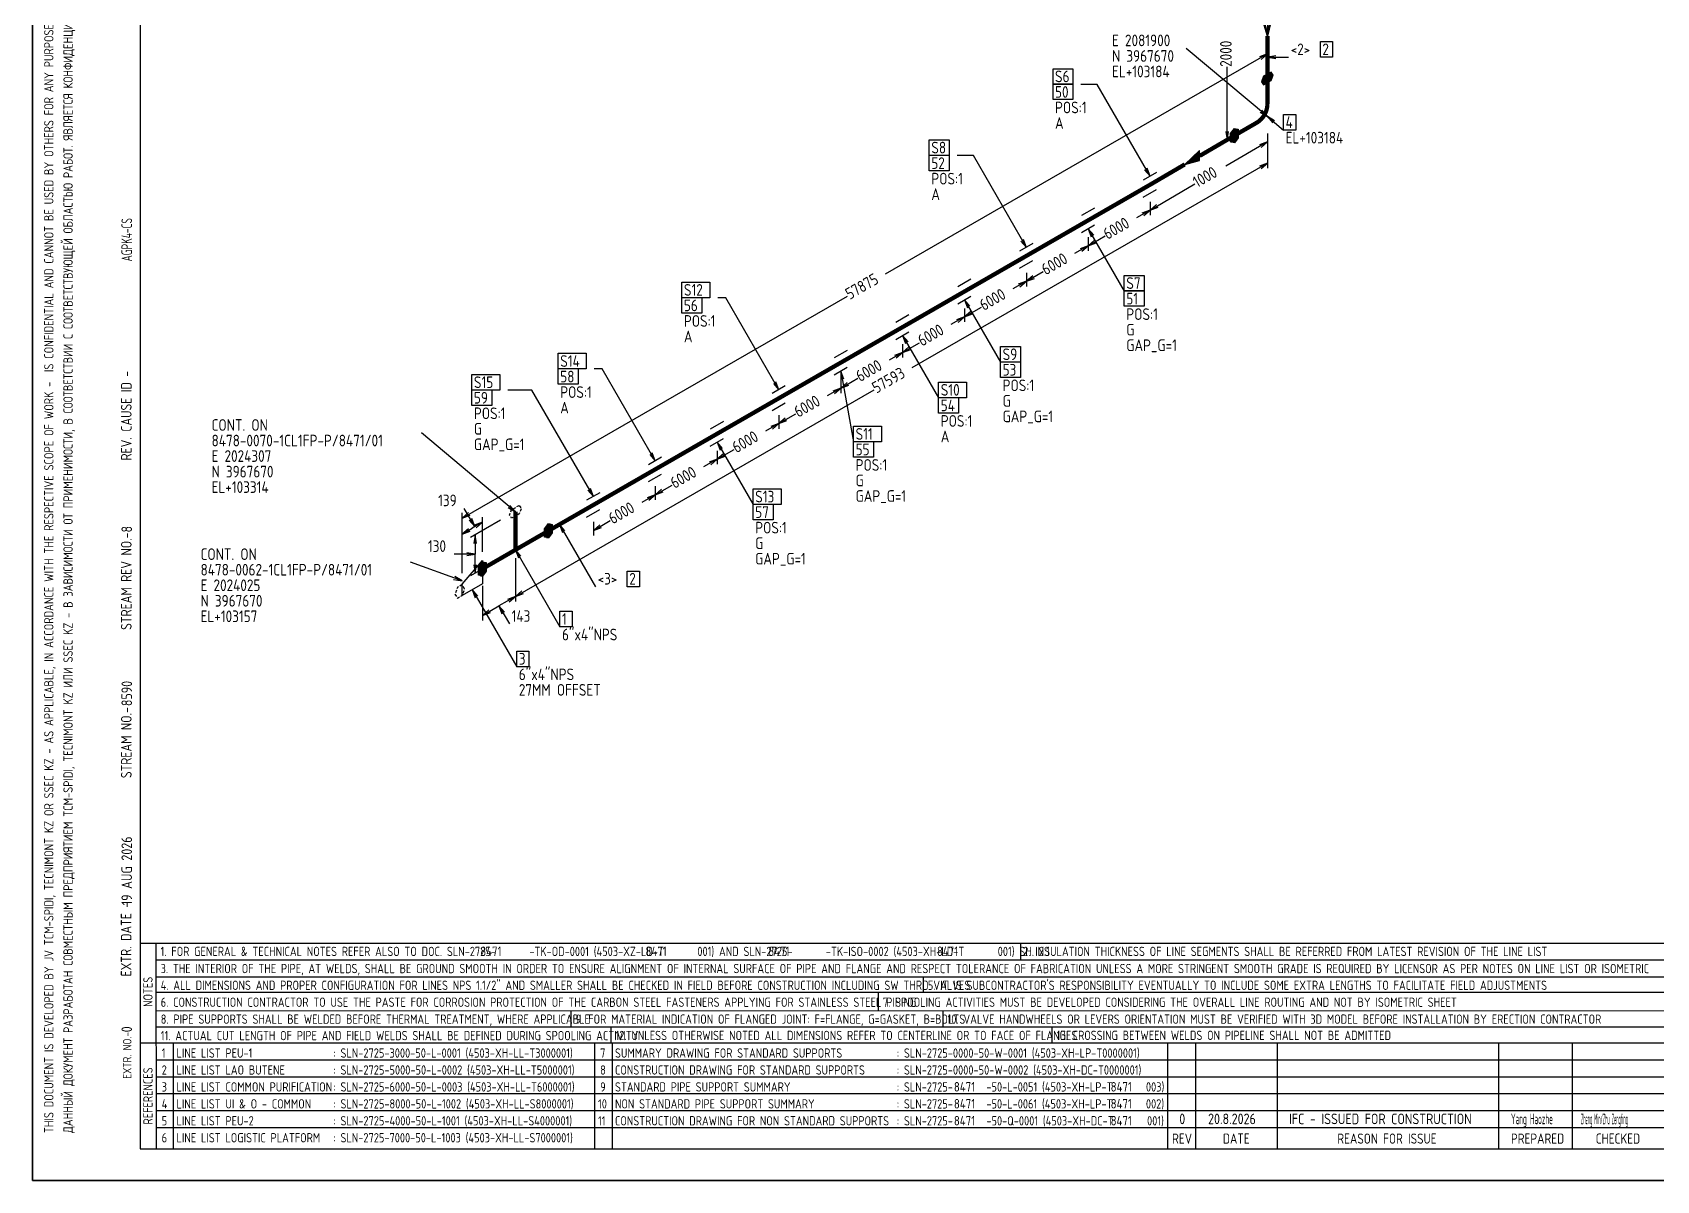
# Model space of a CAD drawing. Extents: x 0 to 594, y 0 to 420.
# Drawn here: x 0 to 383.4, y 0 to 271 of the extents above; entities that cross this region are included whole.
import ezdxf

# ---------------------------------------------------------------- set-up
doc = ezdxf.new("R2010")
doc.units = 0
doc.header["$MEASUREMENT"] = 0
doc.linetypes.add('BORDER_2012_SLN$0$8001.Solid', pattern=[0])
doc.linetypes.add('GT100', pattern=[1, 0.666667, -0.333333])
for name, color, linetype, lineweight in [('BORDER_2012_SLN$0$BG_01', 7, 'BORDER_2012_SLN$0$8001.Solid', 25), ('BORDER_2012_SLN$0$BG_02', 7, 'BORDER_2012_SLN$0$8001.Solid', 25), ('BORDER_2012_SLN$0$BG_Level_1', 7, 'BORDER_2012_SLN$0$8001.Solid', 25), ('BORDER_2012_SLN$0$Level_1', 7, 'BORDER_2012_SLN$0$8001.Solid', 25), ('BORDER_2012_SLN$0$Level_18', 7, 'BORDER_2012_SLN$0$8001.Solid', 25)]:
    doc.layers.add(name, color=color, linetype=linetype, lineweight=lineweight)
doc.layers.add('GT_1', color=7, linetype='Continuous')
doc.styles.add('BORDER_2012_SLN$0$GOST type A', font='GOST type A')
doc.styles.add('HTX1', font='')
doc.styles.get('HTX1').set_extended_font_data('GOST type A')

# ---------------------------------------------------------------- blocks, each defined once
blk = doc.blocks.new('BORDER_2012_SLN')
at = {"layer": 'BORDER_2012_SLN$0$BG_Level_1', "color": 7, "lineweight": -3}
for p, q in [((402.7, 56), (25.4, 56)), ((29.11, 56), (29.22, 7.5)), ((233.25, 56), (233.24, 52)), ((402.7, 52), (29.1, 52)), ((402.7, 47.99), (29.16, 48.01)), ((210.22, 48), (210.22, 44.42)), ((402.7, 44.41), (29.17, 44.42)), ((199.61, 44.42), (199.61, 40.02)), ((402.7, 39.96), (29.15, 40.07)), ((127.1, 40.04), (127.1, 36.23)), ((214.87, 40.02), (214.87, 36.23)), ((136.5, 36.23), (136.5, 32.43)), ((240.64, 36.23), (240.64, 32.43)), ((33.22, 32.43), (33.22, 7.59)), ((132.63, 32.43), (132.63, 7.6)), ((136.8, 32.43), (136.8, 7.59))]:
    blk.add_line(p, q, dxfattribs=at)
at = {"layer": 'BORDER_2012_SLN$0$Level_1', "color": 7, "lineweight": -3}
for p, q in [((25.4, 412.5), (25.4, 7.5)), ((402.7, 36.23), (29.15, 36.23)), ((402.7, 32.43), (25.4, 32.43)), ((267.9, 32.43), (267.91, 7.5)), ((274.59, 7.5), (274.59, 32.43)), ((293.91, 7.5), (293.91, 32.43)), ((346.11, 7.5), (346.11, 32.43)), ((363.55, 7.5), (363.55, 32.43)), ((402.7, 28.43), (29.17, 28.43)), ((402.7, 24.43), (29.18, 24.43)), ((402.7, 20.43), (29.19, 20.43)), ((402.7, 16.43), (29.2, 16.43)), ((402.7, 12.43), (29.2, 12.43)), ((25.4, 7.5), (588.6, 7.5))]:
    blk.add_line(p, q, dxfattribs=at)
at = {"layer": 'BORDER_2012_SLN$0$Level_18', "color": 7, "lineweight": -3, "flags": 128}
blk.add_lwpolyline([(0, 0), (0, 420), (594, 420), (594, 0)], close=True, dxfattribs=at)
at = {"color": 7, "char_height": 2.2, "attachment_point": 1, "style": 'BORDER_2012_SLN$0$GOST type A'}
for s, insert in [('{\\l\\fGOST type A|b0|i0;\\T1;1}', (30.5, 31.2)), ('{\\l\\fGOST type A|b0|i0;\\T1;: SLN-2725-3000-50-L-0001 (4503-XH-LL-T3000001)}', (71, 31.2)), ('{\\l\\fGOST type A|b0|i0;\\T1;7}', (134, 31.2)), ('{\\l\\fGOST type A|b0|i0;\\T1;SUMMARY DRAWING FOR STANDARD SUPPORTS}', (137.5, 31.2)), ('{\\l\\fGOST type A|b0|i0;\\T1;: SLN-2725-0000-50-W-0001 (4503-XH-LP-T0000001)}', (204, 31.2)), ('{\\l\\fGOST type A|b0|i0;\\T1;2}', (30.5, 27.2)), ('{\\l\\fGOST type A|b0|i0;\\T1;LINE LIST LAO BUTENE}', (34, 27.2)), ('{\\l\\fGOST type A|b0|i0;\\T1;: SLN-2725-5000-50-L-0002 (4503-XH-LL-T5000001)}', (71, 27.2)), ('{\\l\\fGOST type A|b0|i0;\\T1;8}', (134, 27.2)), ('{\\l\\fGOST type A|b0|i0;\\T1;CONSTRUCTION DRAWING FOR STANDARD SUPPORTS}', (137.5, 27.2)), ('{\\l\\fGOST type A|b0|i0;\\T1;: SLN-2725-0000-50-W-0002 (4503-XH-DC-T0000001)}', (204, 27.2)), ('{\\l\\fGOST type A|b0|i0;\\T1;3}', (30.5, 23.2)), ('{\\l\\fGOST type A|b0|i0;\\T1;LINE LIST COMMON PURIFICATION}', (34, 23.2)), ('{\\l\\fGOST type A|b0|i0;\\T1;: SLN-2725-6000-50-L-0003 (4503-XH-LL-T6000001)}', (71, 23.2)), ('{\\l\\fGOST type A|b0|i0;\\T1;9}', (134, 23.2)), ('{\\C256;STANDARD PIPE SUPPORT SUMMARY}', (137.5, 23.2)), ('{\\fGOST type A|b0|i0|c0|p34;: SLN-2725-       -50-L-0051 (4503-XH-LP-T       003)}', (204, 23.2)), ('{\\l\\fGOST type A|b0|i0;\\T1;4}', (30.5, 19.2)), ('{\\l\\fGOST type A|b0|i0;\\T1;LINE LIST UI & O - COMMON}', (34, 19.2)), ('{\\l\\fGOST type A|b0|i0;\\T1;: SLN-2725-8000-50-L-1002 (4503-XH-LL-S8000001)}', (71, 19.2)), ('{\\l\\fGOST type A|b0|i0;\\T1;10}', (133.5, 19.2)), ('{\\l\\fGOST type A|b0|i0;\\T1;NON STANDARD PIPE SUPPORT SUMMARY}', (137.5, 19.2)), ('{\\fGOST type A|b0|i0|c0|p34;: SLN-2725-       -50-L-0061 (4503-XH-LP-T       002)}', (204, 19.2)), ('{\\l\\fGOST type A|b0|i0;\\T1;: SLN-2725-4000-50-L-1001 (4503-XH-LL-S4000001)}', (71, 15.2)), ('{\\fGOST type A|b0|i0|c0|p34;: SLN-2725-       -50-Q-0001 (4503-XH-DC-T       001)}', (204, 15.2)), ('{\\l\\fGOST type A|b0|i0;\\T1;5}', (30.5, 15.2)), ('{\\l\\fGOST type A|b0|i0;\\T1;LINE LIST PEU-2}', (34, 15.2)), ('{\\l\\fGOST type A|b0|i0;\\T1;11}', (133.5, 15.2)), ('{\\C256;CONSTRUCTION DRAWING FOR NON STANDARD SUPPORTS}', (137.5, 15.2)), ('{\\l\\fGOST type A|b0|i0;\\T1;6}', (30.5, 11.2)), ('{\\l\\fGOST type A|b0|i0;\\T1;LINE LIST LOGISTIC PLATFORM}', (34, 11.2)), ('{\\l\\fGOST type A|b0|i0;\\T1;: SLN-2725-7000-50-L-1003 (4503-XH-LL-S7000001)}', (71, 11.2))]:
    blk.add_mtext(s, dxfattribs=dict(at, insert=insert))
at = {"layer": 'BORDER_2012_SLN$0$BG_01', "color": 7, "attachment_point": 1, "rotation": 90, "style": 'BORDER_2012_SLN$0$GOST type A'}
for s, insert, char_height in [('{\\fGOST type A|b0|i0|c134|p34;\\W1.01;ДАННЫЙ ДОКУМЕНТ РАЗРАБОТАН СОВМЕСТНЫМ ПРЕДПРИЯТИЕМ \\fGOST type A|b0|i0|c0|p34;TCM-SPIDI, TECNIMONT KZ \\fGOST type A|b0|i0|c134|p34;ИЛИ \\fGOST type A|b0|i0|c0|p34;SSEC KZ - \\fGOST type A|b0|i0|c134|p34;В ЗАВИСИМОСТИ ОТ ПРИМЕНИМОСТИ\\fGOST type A|b0|i0|c0|p34;, \\fGOST type A|b0|i0|c134|p34;В СООТВЕТСТВИИ С СООТВЕТСТВУЮЩЕЙ ОБЛАСТЬЮ РАБОТ\\fGOST type A|b0|i0|c0|p34;. \\fGOST type A|b0|i0|c134|p34;ЯВЛЯЕТСЯ КОНФИДЕНЦИАЛЬНЫМ И НЕ МОЖЕТ БЫТЬ ИСПОЛЬЗОВАН ДРУГИМИ ЛИЦАМИ ДЛЯ КАКИХ\\fGOST type A|b0|i0|c0|p34;-\\fGOST type A|b0|i0|c134|p34;ЛИБО ЦЕЛЕЙ\\fGOST type A|b0|i0|c0|p34;, \\fGOST type A|b0|i0|c134|p34;КРОМЕ ПРОЕКТА \\fGOST type A|b0|i0|c0|p34;SILLENO.}', (7.3, 11.21), 2.2), ('{\\l\\fGOST type A|b0|i0;\\T1;EXTR. DATE -}', (20.86, 48.18), 2.5), ('{\\l\\fGOST type A|b0|i0;\\T1;EXTR. NO.-}', (21.36, 24.02), 2)]:
    blk.add_mtext(s, dxfattribs=dict(at, insert=insert, char_height=char_height))
at = {"layer": 'BORDER_2012_SLN$0$BG_01', "color": 7, "insert": (2.76, 11.2), "char_height": 2.2, "attachment_point": 1, "rotation": 90, "line_spacing_factor": 1.090909, "style": 'BORDER_2012_SLN$0$GOST type A'}
blk.add_mtext('{\\fGOST type A|b0|i0|c0|p34;\\W1.01;THIS DOCUMENT IS DEVELOPED BY JV TCM-SPIDI, TECNIMONT KZ OR SSEC KZ - AS APPLICABLE, IN ACCORDANCE WITH THE RESPECTIVE SCOPE OF WORK -  IS CONFIDENTIAL AND CANNOT BE USED BY OTHERS FOR ANY PURPOSE OTHER THAN THE SILLENO PROJECT}', dxfattribs=at)
at = {"layer": 'BORDER_2012_SLN$0$BG_02', "color": 7, "char_height": 2.5, "attachment_point": 1, "rotation": 90, "style": 'BORDER_2012_SLN$0$GOST type A'}
for s, insert in [('{\\l\\fGOST type A|b0|i0;\\T1;REV. CAUSE ID - }', (20.9, 170)), ('{\\l\\fGOST type A|b0|i0;\\T1;STREAM REV NO.-}', (20.9, 130)), ('{\\l\\fGOST type A|b0|i0;\\T1;STREAM NO.-}', (20.9, 95))]:
    blk.add_mtext(s, dxfattribs=dict(at, insert=insert))
at = {"layer": 'BORDER_2012_SLN$0$BG_Level_1', "color": 7, "attachment_point": 1, "style": 'BORDER_2012_SLN$0$GOST type A'}
for s, insert, char_height in [('{\\fGOST type A|b0|i0|c0|p34;\\C256; 1. FOR GENERAL & TECHNICAL NOTES REFER ALSO TO DOC. SLN-2725-       -TK-OD-0001 (4503-XZ-LD-T       001) AND SLN-2725-       -TK-ISO-0002 (4503-XH-LD-T       001) SH. 2.1}', (29.11, 55.19), 2.2), ('{\\fGOST type A|b0|i0|c0|p34;\\C256;2. INSULATION THICKNESS OF LINE SEGMENTS SHALL BE REFERRED FROM LATEST REVISION OF THE LINE LIST}', (233.84, 55.19), 2.2), ('{\\fGOST type A|b0|i0|c0|p34;\\C256; 3. THE INTERIOR OF THE PIPE, AT WELDS, SHALL BE GROUND SMOOTH IN ORDER TO ENSURE ALIGNMENT OF INTERNAL SURFACE OF PIPE AND FLANGE AND RESPECT TOLERANCE OF FABRICATION UNLESS A MORE STRINGENT SMOOTH GRADE IS REQUIRED BY LICENSOR AS PER NOTES ON LINE LIST OR ISOMETRIC}', (29.12, 51.15), 2.2), ('{\\fGOST type A|b0|i0|c0|p34;\\C256; 4. ALL DIMENSIONS AND PROPER CONFIGURATION FOR LINES NPS 1.1/2" AND SMALLER SHALL BE CHECKED IN FIELD BEFORE CONSTRUCTION INCLUDING SW THRD VALVES}', (29.13, 47.2), 2.2), ("{\\C256; 5. IT IS SUBCONTRACTOR'S RESPONSIBILITY EVENTUALLY TO INCLUDE SOME EXTRA LENGTHS TO FACILITATE FIELD ADJUSTMENTS}", (210.22, 47.2), 2.2), ('{\\C256; 6. CONSTRUCTION CONTRACTOR TO USE THE PASTE FOR CORROSION PROTECTION OF THE CARBON STEEL FASTENERS APPLYING FOR STAINLESS STEEL PIPING}', (29.14, 43.2), 2.2), ('{\\C256; 7. SPOOLING ACTIVITIES MUST BE DEVELOPED CONSIDERING THE OVERALL LINE ROUTING AND NOT BY ISOMETRIC SHEET}', (199.61, 43.2), 2.2), ('{\\C256; 8. PIPE SUPPORTS SHALL BE WELDED BEFORE THERMAL TREATMENT, WHERE APPLICABLE}', (29.15, 39.2), 2.2), ('{\\C256; 9. FOR MATERIAL INDICATION OF FLANGED JOINT: F=FLANGE, G=GASKET, B=BOLTS}', (127.1, 39.2), 2.2), ('{\\C256; 10. VALVE HANDWHEELS OR LEVERS ORIENTATION MUST BE VERIFIED WITH 3D MODEL BEFORE INSTALLATION BY ERECTION CONTRACTOR}', (214.87, 39.2), 2.2), ('{\\C256; 11. ACTUAL CUT LENGTH OF PIPE AND FIELD WELDS SHALL BE DEFINED DURING SPOOLING ACTIVITY}', (29.16, 35.32), 2.2), ('{\\C256; 12. UNLESS OTHERWISE NOTED ALL DIMENSIONS REFER TO CENTERLINE OR TO FACE OF FLANGES}', (136.5, 35.35), 2.2), ('{\\C256; 13. CROSSING BETWEEN WELDS ON PIPELINE SHALL NOT BE ADMITTED}', (240.64, 35.38), 2.2), ('{\\l\\fGOST type A|b0|i0;\\T1;LINE LIST PEU-1}', (34, 31.2), 2.2), ('{\\l\\fGOST type A|b0|i0;\\T1;REV}', (269, 11.1), 2.4), ('{\\l\\fGOST type A|b0|i0;\\T1;DATE}', (281, 11.1), 2.4), ('{\\l\\fGOST type A|b0|i0;\\T1;REASON FOR ISSUE}', (308, 11.1), 2.4), ('{\\l\\fGOST type A|b0|i0;\\T1;PREPARED}', (349, 11.1), 2.4), ('{\\l\\fGOST type A|b0|i0;\\T1;CHECKED}', (369, 11.1), 2.4)]:
    blk.add_mtext(s, dxfattribs=dict(at, insert=insert, char_height=char_height))
at = {"layer": 'BORDER_2012_SLN$0$BG_Level_1', "color": 7, "char_height": 2.2, "attachment_point": 1, "rotation": 90, "style": 'BORDER_2012_SLN$0$GOST type A'}
for s, insert in [('{\\l\\fGOST type A|b0|i0;\\T1;NOTES}', (26.15, 40.99)), ('{\\l\\fGOST type A|b0|i0;\\T1;REFERENCES}', (26.15, 13.23))]:
    blk.add_mtext(s, dxfattribs=dict(at, insert=insert))

msp = doc.modelspace()

# ---------------------------------------------------------------- linework, layer by layer
at = {"layer": 'GT_1', "flags": 128}
for points in [[(0, 0), (594, 0), (594, 420), (0, 420), (0, 0)], [(292.6, 274.8), (291.5, 270.2), (290.5, 273.6)], [(292.5, 274.8), (291.5, 270.6), (290.6, 273.7)], [(292.3, 274.7), (291.5, 271), (290.7, 273.8)], [(291.5, 274.2), (291.5, 270.2)], [(304, 268.9), (306.9, 268.9), (306.9, 265.2), (304, 265.2), (304, 268.9)], [(291.5, 266), (201.3, 214)], [(291.5, 251.2), (272.3, 267.3)], [(290, 264.7), (291.5, 266), (289.6, 265.3)], [(291.5, 253), (291.5, 267.2)], [(293.5, 265.5), (291.5, 265.2), (293.5, 264.9)], [(291.5, 265.2), (296.5, 265.2)], [(240.9, 262.5), (245.6, 262.5), (245.6, 258.8), (240.9, 258.8), (240.9, 262.5)], [(282, 245.7), (282, 262.9)], [(292.4, 259.7), (292.9, 261), (292.4, 261.7), (290.6, 260.7), (290.1, 259.4), (290.6, 258.7), (292.4, 259.7)], [(290.78, 260.8), (292.823, 260.8)], [(291.14, 261), (292.9, 261)], [(291.5, 261.2), (292.757, 261.2)], [(291.86, 261.4), (292.614, 261.4)], [(240.9, 258.9), (245.6, 258.9), (245.6, 255.2), (240.9, 255.2), (240.9, 258.9)], [(263.8, 237.1), (251.3, 258.8), (247.5, 258.8)], [(290.1, 259.4), (291.86, 259.4)], [(290.177, 259.6), (292.22, 259.6)], [(290.243, 259.2), (291.5, 259.2)], [(290.254, 259.8), (292.438, 259.8)], [(290.331, 260), (292.515, 260)], [(290.386, 259), (291.14, 259)], [(290.408, 260.2), (292.592, 260.2)], [(290.485, 260.4), (292.669, 260.4)], [(290.562, 260.6), (292.746, 260.6)], [(288, 249.2), (280.9, 245.1)], [(289.8, 252.2), (291.5, 251.2), (290.2, 252.7)], [(293.2, 250.2), (291.5, 251.2), (292.8, 249.7)], [(291.5, 251.2), (295.3, 248)], [(295.3, 251.7), (298.2, 251.7), (298.2, 248), (295.3, 248), (295.3, 251.7)], [(211.7, 245.7), (216.4, 245.7), (216.4, 242), (211.7, 242), (211.7, 245.7)], [(281.7, 247.7), (282, 245.7), (282.3, 247.7)], [(282.8, 247.2), (283.7, 248.4), (284.6, 248.2), (284.6, 246.2), (283.7, 245), (282.8, 245.2), (282.8, 247.2)], [(282.8, 247.2), (284.6, 247.2)], [(282.8, 247), (284.6, 247)], [(282.8, 246.8), (284.6, 246.8)], [(282.8, 246.6), (284.6, 246.6)], [(282.8, 246.4), (284.6, 246.4)], [(282.8, 246.2), (284.6, 246.2)], [(282.8, 246), (284.45, 246)], [(282.8, 245.8), (284.3, 245.8)], [(282.8, 245.6), (284.15, 245.6)], [(282.8, 245.4), (284, 245.4)], [(282.95, 247.4), (284.6, 247.4)], [(283.1, 247.6), (284.6, 247.6)], [(283.25, 247.8), (284.6, 247.8)], [(283.4, 248), (284.6, 248)], [(283.55, 248.2), (284.6, 248.2)], [(291.5, 247.2), (291.5, 244)], [(291.5, 247.2), (291.5, 239)], [(211.7, 242.1), (216.4, 242.1), (216.4, 238.4), (211.7, 238.4), (211.7, 242.1)], [(234.6, 220.3), (222.1, 242), (218.3, 242)], [(275.5, 241.9), (275.5, 243.2), (272, 239.9), (275.5, 240.8), (275.5, 243), (272.4, 240.1), (275.5, 240.9), (275.5, 242.9), (272.7, 240.3), (275.5, 241), (275.5, 242.7), (273.1, 240.5), (275.5, 241.2), (275.5, 242.5), (273.4, 240.7), (275.5, 241.3), (275.5, 242.4), (273.7, 240.9), (275.5, 241.5), (275.5, 242.2), (274, 241.1), (275.5, 241.7), (275.5, 242.1), (274.4, 241.3), (275.5, 241.8), (275.5, 241.9), (272, 239.9)], [(291.5, 245.2), (281.7, 239.5)], [(282.8, 245.2), (283.85, 245.2)], [(290, 243.9), (291.5, 245.2), (289.6, 244.5)], [(291.5, 240.2), (207.6, 191.9)], [(265.3, 238), (262.2, 236.2)], [(262.5, 238.6), (263.8, 237.1), (263.1, 239)], [(290, 238.9), (291.5, 240.2), (289.6, 239.5)], [(262.2, 232.2), (265.3, 234)], [(263.8, 229.1), (274.4, 235.3)], [(263.8, 231.1), (263.8, 227.9)], [(263.8, 231.1), (263.8, 227.9)], [(265.3, 230.4), (263.8, 229.1), (265.7, 229.8)], [(250.7, 229.6), (247.6, 227.8)], [(263.8, 229.1), (260.6, 227.3)], [(262.3, 227.8), (263.8, 229.1), (261.9, 228.4)], [(247.6, 223.8), (250.7, 225.6)], [(250.5, 223.2), (249.2, 224.7), (249.9, 222.8)], [(249.2, 224.7), (257.7, 210)], [(249.2, 220.7), (253.2, 223)], [(249.2, 222.7), (249.2, 219.5)], [(249.2, 222.7), (249.2, 219.5)], [(236.1, 221.2), (233, 219.4)], [(233.3, 221.8), (234.6, 220.3), (233.9, 222.2)], [(249.2, 220.7), (246, 218.9)], [(247.7, 219.4), (249.2, 220.7), (247.3, 220)], [(250.7, 222), (249.2, 220.7), (251.1, 221.4)], [(233, 215.4), (236.1, 217.2)], [(153.3, 212.1), (159.9, 212.1), (159.9, 208.4), (153.3, 208.4), (153.3, 212.1)], [(221.5, 212.8), (218.4, 211)], [(234.6, 212.3), (231.4, 210.5)], [(233.1, 211), (234.6, 212.3), (232.7, 211.6)], [(234.6, 212.3), (238.6, 214.6)], [(234.6, 214.3), (234.6, 211.1)], [(234.6, 214.3), (234.6, 211.1)], [(236.1, 213.6), (234.6, 212.3), (236.5, 213)], [(257.7, 213.7), (262.4, 213.7), (262.4, 210), (257.7, 210), (257.7, 213.7)], [(101.4, 156.4), (192.4, 208.8)], [(153.3, 208.5), (158, 208.5), (158, 204.8), (153.3, 204.8), (153.3, 208.5)], [(176.2, 186.7), (163.7, 208.4), (161.8, 208.4)], [(218.4, 207), (221.5, 208.8)], [(221.3, 206.4), (220, 207.9), (220.7, 206)], [(220, 207.9), (228.5, 193.2)], [(257.7, 210.1), (262.4, 210.1), (262.4, 206.4), (257.7, 206.4), (257.7, 210.1)], [(206.9, 204.4), (203.8, 202.6)], [(220, 203.9), (216.8, 202.1)], [(218.5, 202.6), (220, 203.9), (218.1, 203.2)], [(220, 203.9), (224, 206.2)], [(220, 205.9), (220, 202.7)], [(220, 205.9), (220, 202.7)], [(221.5, 205.2), (220, 203.9), (221.9, 204.6)], [(203.8, 198.6), (206.9, 200.4)], [(206.7, 198), (205.4, 199.5), (206.1, 197.6)], [(205.4, 199.5), (213.9, 184.8)], [(192.3, 196), (189.2, 194.2)], [(205.4, 195.5), (209.4, 197.8)], [(205.4, 197.5), (205.4, 194.3)], [(205.4, 197.5), (205.4, 194.3)], [(206.9, 196.8), (205.4, 195.5), (207.3, 196.2)], [(228.5, 196.9), (233.2, 196.9), (233.2, 193.2), (228.5, 193.2), (228.5, 196.9)], [(124.1, 195.3), (130.7, 195.3), (130.7, 191.6), (124.1, 191.6), (124.1, 195.3)], [(124.1, 191.7), (128.8, 191.7), (128.8, 188), (124.1, 188), (124.1, 191.7)], [(189.2, 190.2), (192.3, 192)], [(205.4, 195.5), (202.2, 193.7)], [(203.9, 194.2), (205.4, 195.5), (203.5, 194.8)], [(228.5, 193.3), (233.2, 193.3), (233.2, 189.6), (228.5, 189.6), (228.5, 193.3)], [(103.7, 190.3), (110.3, 190.3), (110.3, 186.6), (103.7, 186.6), (103.7, 190.3)], [(147, 169.9), (134.5, 191.6), (132.6, 191.6)], [(174.9, 188.2), (176.2, 186.7), (175.5, 188.6)], [(191.5, 189.2), (190.8, 191.1), (190.8, 189.1)], [(190.8, 191.1), (193.8, 174.4)], [(190.8, 187.1), (194.8, 189.4)], [(190.8, 189.1), (190.8, 185.9)], [(190.8, 189.1), (190.8, 185.9)], [(192.3, 188.4), (190.8, 187.1), (192.7, 187.8)], [(213.9, 188.5), (220.5, 188.5), (220.5, 184.8), (213.9, 184.8), (213.9, 188.5)], [(103.7, 186.7), (108.4, 186.7), (108.4, 183), (103.7, 183), (103.7, 186.7)], [(132.4, 161.5), (117.9, 186.6), (112.2, 186.6)], [(114, 137.9), (198.7, 186.7)], [(177.7, 187.6), (174.6, 185.8)], [(190.8, 187.1), (187.6, 185.3)], [(189.3, 185.8), (190.8, 187.1), (188.9, 186.4)], [(213.9, 184.9), (218.6, 184.9), (218.6, 181.2), (213.9, 181.2), (213.9, 184.9)], [(174.6, 181.8), (177.7, 183.6)], [(176.2, 178.7), (180.2, 181)], [(176.2, 180.7), (176.2, 177.5)], [(176.2, 180.7), (176.2, 177.5)], [(114, 157.9), (91.8, 176.5)], [(163.1, 179.2), (160, 177.4)], [(176.2, 178.7), (173, 176.9)], [(174.7, 177.4), (176.2, 178.7), (174.3, 178)], [(177.7, 180), (176.2, 178.7), (178.1, 179.4)], [(193.8, 178.1), (200.4, 178.1), (200.4, 174.4), (193.8, 174.4), (193.8, 178.1)], [(160, 173.4), (163.1, 175.2)], [(162.9, 172.8), (161.6, 174.3), (162.3, 172.4)], [(161.6, 174.3), (170.1, 159.6)], [(161.6, 170.3), (165.6, 172.6)], [(193.8, 174.5), (198.5, 174.5), (198.5, 170.8), (193.8, 170.8), (193.8, 174.5)], [(148.5, 170.8), (145.4, 169)], [(145.7, 171.4), (147, 169.9), (146.3, 171.8)], [(161.6, 170.3), (158.4, 168.5)], [(160.1, 169), (161.6, 170.3), (159.7, 169.6)], [(161.6, 172.3), (161.6, 169.1)], [(161.6, 172.3), (161.6, 169.1)], [(163.1, 171.6), (161.6, 170.3), (163.5, 171)], [(145.4, 165), (148.5, 166.8)], [(133.9, 162.4), (130.8, 160.6)], [(131.1, 163), (132.4, 161.5), (131.7, 163.4)], [(147, 161.9), (143.8, 160.1)], [(145.5, 160.6), (147, 161.9), (145.1, 161.2)], [(147, 161.9), (151, 164.2)], [(147, 163.9), (147, 160.7)], [(147, 163.9), (147, 160.7)], [(148.5, 163.2), (147, 161.9), (148.9, 162.6)], [(170.1, 163.3), (176.7, 163.3), (176.7, 159.6), (170.1, 159.6), (170.1, 163.3)], [(102.9, 157.7), (101.4, 156.4), (103.3, 157.1)], [(101.4, 143.4), (101.4, 157.6)], [(104.4, 154.4), (101.9, 158.7)], [(112.3, 158.9), (114, 157.9), (112.7, 159.4)], [(130.8, 156.6), (133.9, 158.4)], [(170.1, 159.7), (174.8, 159.7), (174.8, 156), (170.1, 156), (170.1, 159.7)], [(101.4, 152.6), (103.8, 154)], [(102.9, 153.9), (101.4, 152.6), (103.3, 153.3)], [(101.4, 145.6), (101.4, 153.8)], [(103.1, 155.9), (104.4, 154.4), (103.7, 156.3)], [(110.5, 155.9), (103.4, 151.8)], [(106.2, 155.4), (103.8, 154)], [(104.7, 154.1), (106.2, 155.4), (104.3, 154.7)], [(106.2, 148.4), (106.2, 156.6)], [(120.9, 153.9), (121.8, 155.1), (122.7, 154.9), (122.7, 152.9), (121.8, 151.7), (120.9, 151.9), (120.9, 153.9)], [(120.9, 153.8), (122.7, 153.8)], [(120.9, 153.6), (122.7, 153.6)], [(120.9, 153.4), (122.7, 153.4)], [(120.975, 154), (122.7, 154)], [(121.125, 154.2), (122.7, 154.2)], [(121.275, 154.4), (122.7, 154.4)], [(121.425, 154.6), (122.7, 154.6)], [(121.575, 154.8), (122.7, 154.8)], [(121.725, 155), (122.25, 155)], [(125.7, 153.4), (124.4, 154.9), (125.1, 153)], [(124.4, 154.9), (132.9, 140.2)], [(132.4, 153.5), (136.4, 155.8)], [(132.4, 155.5), (132.4, 152.3)], [(133.9, 154.8), (132.4, 153.5), (134.3, 154.2)], [(104.8, 150.4), (104.5, 152.4), (104.2, 150.4)], [(104.5, 152.4), (104.5, 147.9)], [(120.9, 153.2), (122.7, 153.2)], [(120.9, 153), (122.7, 153)], [(120.9, 152.8), (122.625, 152.8)], [(120.9, 152.6), (122.475, 152.6)], [(120.9, 152.4), (122.325, 152.4)], [(120.9, 152.2), (122.175, 152.2)], [(120.9, 152), (122.025, 152)], [(121.35, 151.8), (121.875, 151.8)], [(101.4, 141.6), (89.2, 146)], [(104.5, 147.9), (99.5, 147.9)], [(106.2, 144.4), (106.2, 140.9), (101.4, 138.1), (101.4, 140.8), (106.2, 146.4), (106.2, 144.4)], [(102.5, 147.6), (104.5, 147.9), (102.5, 148.2)], [(112.3, 147.9), (103.4, 142.8)], [(104.5, 143.4), (104.5, 147.9)], [(105.3, 144.9), (106.2, 146.1), (107.1, 145.9), (107.1, 143.9), (106.2, 142.7), (105.3, 142.9), (105.3, 144.9)], [(105.975, 145.8), (107.1, 145.8)], [(106.125, 146), (106.65, 146)], [(115.3, 147.4), (114, 148.9), (114.7, 147)], [(114, 148.9), (124.5, 130.7)], [(114, 146.9), (114, 136.7)], [(114, 146.9), (114, 136.7)], [(99.4, 141.9), (101.4, 141.6), (99.7, 142.6)], [(104.2, 145.4), (104.5, 143.4), (104.8, 145.4)], [(105.3, 144.8), (107.1, 144.8)], [(105.3, 144.6), (107.1, 144.6)], [(105.3, 144.4), (107.1, 144.4)], [(105.3, 144.2), (107.1, 144.2)], [(105.3, 144), (107.1, 144)], [(105.3, 143.8), (107.025, 143.8)], [(105.3, 143.6), (106.875, 143.6)], [(105.3, 143.4), (106.725, 143.4)], [(105.3, 143.2), (106.575, 143.2)], [(105.3, 143), (106.425, 143)], [(105.375, 145), (107.1, 145)], [(105.525, 145.2), (107.1, 145.2)], [(105.675, 145.4), (107.1, 145.4)], [(105.75, 142.8), (106.275, 142.8)], [(105.825, 145.6), (107.1, 145.6)], [(140.4, 143.9), (143.3, 143.9), (143.3, 140.2), (140.4, 140.2), (140.4, 143.9)], [(105.1, 138), (103.8, 139.5), (104.5, 137.6)], [(103.8, 139.5), (114.3, 121.3)], [(106.2, 140.4), (106.2, 132.2)], [(115.5, 139.2), (114, 137.9), (115.9, 138.6)], [(106.2, 133.4), (110.1, 135.7)], [(107.7, 134.7), (106.2, 133.4), (108.1, 134.1)], [(114, 137.9), (110.1, 135.7)], [(111.4, 134.2), (110.1, 135.7), (110.8, 133.8)], [(110.1, 135.7), (112.6, 131.4)], [(112.5, 136.6), (114, 137.9), (112.1, 137.2)], [(124.5, 134.4), (127.4, 134.4), (127.4, 130.7), (124.5, 130.7), (124.5, 134.4)], [(114.3, 125), (117.2, 125), (117.2, 121.3), (114.3, 121.3), (114.3, 125)]]:
    msp.add_lwpolyline(points, dxfattribs=at)
at = {"layer": 'GT_1', "const_width": 1, "flags": 128}
for points in [[(291.5, 270.2), (291.5, 260.2)], [(291.5, 260.2), (291.5, 254.2)], [(288.9, 249.7), (283.7, 246.7)], [(283.7, 246.7), (275.5, 241.9)], [(272, 239.9), (263.8, 235.1)], [(263.8, 235.1), (249.2, 226.7)], [(249.2, 226.7), (234.6, 218.3)], [(234.6, 218.3), (220, 209.9)], [(220, 209.9), (205.4, 201.5)], [(205.4, 201.5), (190.8, 193.1)], [(190.8, 193.1), (176.2, 184.7)], [(176.2, 184.7), (161.6, 176.3)], [(161.6, 176.3), (147, 167.9)], [(147, 167.9), (132.4, 159.5)], [(114, 148.9), (114, 157.9)], [(132.4, 159.5), (121.8, 153.4)], [(121.8, 153.4), (114, 148.9)], [(114, 148.9), (106.2, 144.4)]]:
    msp.add_lwpolyline(points, dxfattribs=at)
msp.add_lwpolyline([(291.5, 254.2, -0.268116), (288.9, 249.7)], format="xyb", dxfattribs=at)
at = {"layer": 'GT_1', "linetype": 'GT100', "flags": 128}
for points in [[(114.9, 159.4), (115.4, 158.7), (114.9, 157.4), (113.1, 156.4), (112.6, 157.1), (113.1, 158.4), (114.9, 159.4)], [(101.4, 140.7), (100.3, 140), (99.7, 138.4), (100.3, 137.5), (101.4, 138.1), (102, 139.7), (101.4, 140.7)]]:
    msp.add_lwpolyline(points, dxfattribs=at)

# ---------------------------------------------------------------- block references
at = {"linetype": 'Continuous'}
msp.add_blockref('BORDER_2012_SLN', (0, 0), dxfattribs=at)

# ---------------------------------------------------------------- texts
at = {"linetype": 'Continuous', "style": 'HTX1', "width": 0.8}
msp.add_text('AGPK4-CS', height=2.5, rotation=89.99992, dxfattribs=at).set_placement((23.5, 217))
at = {"layer": 'GT_1', "style": 'HTX1'}
for s, height, width, p in [('E 2081900', 2.75, 1.02, (254.829, 267.8)), ('<2>', 2.75, 1.02, (297, 265.7)), ('2', 2.75, 1.02, (304.48, 265.7)), ('N 3967670', 2.75, 1.02, (254.829, 264.133)), ('S6', 2.75, 1.02, (241.371, 259.3)), ('EL+103184', 2.75, 1.02, (254.829, 260.467)), ('50', 2.75, 1.02, (241.371, 255.633)), ('POS:1', 2.75, 1.02, (241.371, 251.967)), ('A', 2.75, 1.02, (241.371, 248.3)), ('4', 2.75, 1.02, (295.8, 248.5)), ('EL+103184', 2.75, 1.02, (295.8, 244.833)), ('S8', 2.75, 1.02, (212.171, 242.5)), ('52', 2.75, 1.02, (212.171, 238.833)), ('POS:1', 2.75, 1.02, (212.171, 235.167)), ('A', 2.75, 1.02, (212.171, 231.5)), ('S12', 2.75, 1.02, (153.771, 208.9)), ('S7', 2.75, 1.02, (258.2, 210.5)), ('56', 2.75, 1.02, (153.771, 205.233)), ('51', 2.75, 1.02, (258.2, 206.833)), ('POS:1', 2.75, 1.02, (153.771, 201.567)), ('POS:1', 2.75, 1.02, (258.2, 203.167)), ('A', 2.75, 1.02, (153.771, 197.9)), ('G', 2.75, 1.02, (258.2, 199.5)), ('S9', 2.75, 1.02, (229, 193.7)), ('GAP_G=1', 2.75, 1.02, (258.2, 195.833)), ('S14', 2.75, 1.02, (124.571, 192.1)), ('53', 2.75, 1.02, (229, 190.033)), ('S15', 2.75, 1.02, (104.2, 187.1)), ('58', 2.75, 1.02, (124.571, 188.433)), ('S10', 2.75, 1.02, (214.4, 185.3)), ('POS:1', 2.75, 1.02, (229, 186.367)), ('59', 2.75, 1.02, (104.2, 183.433)), ('POS:1', 2.75, 1.02, (124.571, 184.767)), ('54', 2.75, 1.02, (214.4, 181.633)), ('G', 2.75, 1.02, (229, 182.7)), ('POS:1', 2.75, 1.02, (104.2, 179.767)), ('A', 2.75, 1.02, (124.571, 181.1)), ('POS:1', 2.75, 1.02, (214.4, 177.967)), ('GAP_G=1', 2.75, 1.02, (229, 179.033)), ('CONT. ON', 2.75, 1.02, (42.271, 177)), ('G', 2.75, 1.02, (104.2, 176.1)), ('S11', 2.75, 1.02, (194.3, 174.9)), ('A', 2.75, 1.02, (214.4, 174.3)), ('8478-0070-1CL1FP-P/8471/01', 2.75, 1.02, (42.271, 173.333)), ('GAP_G=1', 2.75, 1.02, (104.2, 172.433)), ('55', 2.75, 1.02, (194.3, 171.233)), ('E 2024307', 2.75, 1.02, (42.271, 169.667)), ('N 3967670', 2.75, 1.02, (42.271, 166)), ('POS:1', 2.75, 1.02, (194.3, 167.567)), ('EL+103314', 2.75, 1.02, (42.271, 162.333)), ('G', 2.75, 1.02, (194.3, 163.9)), ('139', 2.75, 1.02, (95.743, 159.2)), ('S13', 2.75, 1.02, (170.6, 160.1)), ('GAP_G=1', 2.75, 1.02, (194.3, 160.233)), ('57', 2.75, 1.02, (170.6, 156.433)), ('POS:1', 2.75, 1.02, (170.6, 152.767)), ('130', 2.75, 1.02, (93.343, 148.4)), ('G', 2.75, 1.02, (170.6, 149.1)), ('CONT. ON', 2.75, 1.02, (39.671, 146.5)), ('GAP_G=1', 2.75, 1.02, (170.6, 145.433)), ('8478-0062-1CL1FP-P/8471/01', 2.75, 1.02, (39.671, 142.833)), ('E 2024025', 2.75, 1.02, (39.671, 139.167)), ('<3>', 2.75, 1.02, (133.4, 140.7)), ('2', 2.75, 1.02, (140.88, 140.7)), ('N 3967670', 2.75, 1.02, (39.671, 135.5)), ('EL+103157', 2.75, 1.02, (39.671, 131.833)), ('143', 2.75, 1.02, (113.1, 131.9)), ('1', 2.75, 1.02, (125, 131.2)), ('6"x4"NPS', 2.75, 1.02, (125, 127.533)), ('3', 2.75, 1.02, (114.8, 121.8)), ('6"x4"NPS', 2.75, 1.02, (114.8, 118.133)), ('27MM OFFSET', 2.75, 1.02, (114.8, 114.467)), ('8471', 2.25, 1.02, (105.7, 53)), ('8471', 2.25, 1.02, (144.7, 53)), ('8471', 2.25, 1.02, (173.7, 53)), ('8471', 2.25, 1.02, (213.5, 53)), ('8471', 2.25, 1.02, (217.5, 21)), ('8471', 2.25, 1.02, (254.5, 21)), ('8471', 2.25, 1.02, (217.5, 17)), ('8471', 2.25, 1.02, (254.5, 17)), ('0', 2.5, 1.02, (270.7, 13.3)), ('0', 2.5, 1.02, (270.7, 13.3)), ('0', 2.5, 1.02, (270.7, 13.3)), ('0', 2.5, 1.02, (270.7, 13.3)), ('20.8.2026', 2.5, 1.02, (277.5, 13.3)), ('20.8.2026', 2.5, 1.02, (277.5, 13.3)), ('20.8.2026', 2.5, 1.02, (277.5, 13.3)), ('20.8.2026', 2.5, 1.02, (277.5, 13.3)), ('IFC - ISSUED FOR CONSTRUCTION', 2.5, 1.02, (296.6, 13.3)), ('IFC - ISSUED FOR CONSTRUCTION', 2.5, 1.02, (296.6, 13.3)), ('IFC - ISSUED FOR CONSTRUCTION', 2.5, 1.02, (296.6, 13.3)), ('IFC - ISSUED FOR CONSTRUCTION', 2.5, 1.02, (296.6, 13.3)), ('Yang Haozhe', 2.5, 0.5, (349, 13.3)), ('Yang Haozhe', 2.5, 0.5, (349, 13.3)), ('Yang Haozhe', 2.5, 0.5, (349, 13.3)), ('Yang Haozhe', 2.5, 0.5, (349, 13.3)), ('Zhang Min/Zhu Zengting', 2.5, 0.3, (365.5, 13.3)), ('Zhang Min/Zhu Zengting', 2.5, 0.3, (365.5, 13.3)), ('Zhang Min/Zhu Zengting', 2.5, 0.3, (365.5, 13.3)), ('Zhang Min/Zhu Zengting', 2.5, 0.3, (365.5, 13.3)), ('8471', 2.25, 1.02, (217.5, 13)), ('8471', 2.25, 1.02, (254.5, 13))]:
    msp.add_text(s, height=height, dxfattribs=dict(at, width=width)).set_placement(p)
at = {"layer": 'GT_1', "style": 'HTX1', "width": 1.02}
for s, height, rotation, p in [('2000', 2.75, 90, (283.074, 262.929)), ('1000', 2.75, 30, (274.934, 234.312)), ('6000', 2.75, 30, (253.784, 222.062)), ('6000', 2.75, 30, (239.184, 213.662)), ('57875', 2.75, 30, (192.917, 207.89)), ('6000', 2.75, 30, (224.584, 205.262)), ('6000', 2.75, 30, (209.984, 196.862)), ('6000', 2.75, 30, (195.384, 188.462)), ('57593', 2.75, 30, (199.217, 185.74)), ('6000', 2.75, 30, (180.784, 180.062)), ('6000', 2.75, 30, (166.184, 171.662)), ('6000', 2.75, 30, (151.584, 163.262)), ('6000', 2.75, 30, (136.984, 154.862)), ('8', 2.5, 90, (23.5, 153)), ('8590', 2.5, 90, (23.5, 112)), ('19 AUG 2026', 2.5, 90, (23.5, 65)), ('0', 2.5, 90, (23.5, 35))]:
    msp.add_text(s, height=height, rotation=rotation, dxfattribs=at).set_placement(p)

doc.saveas('drawing.dxf')
